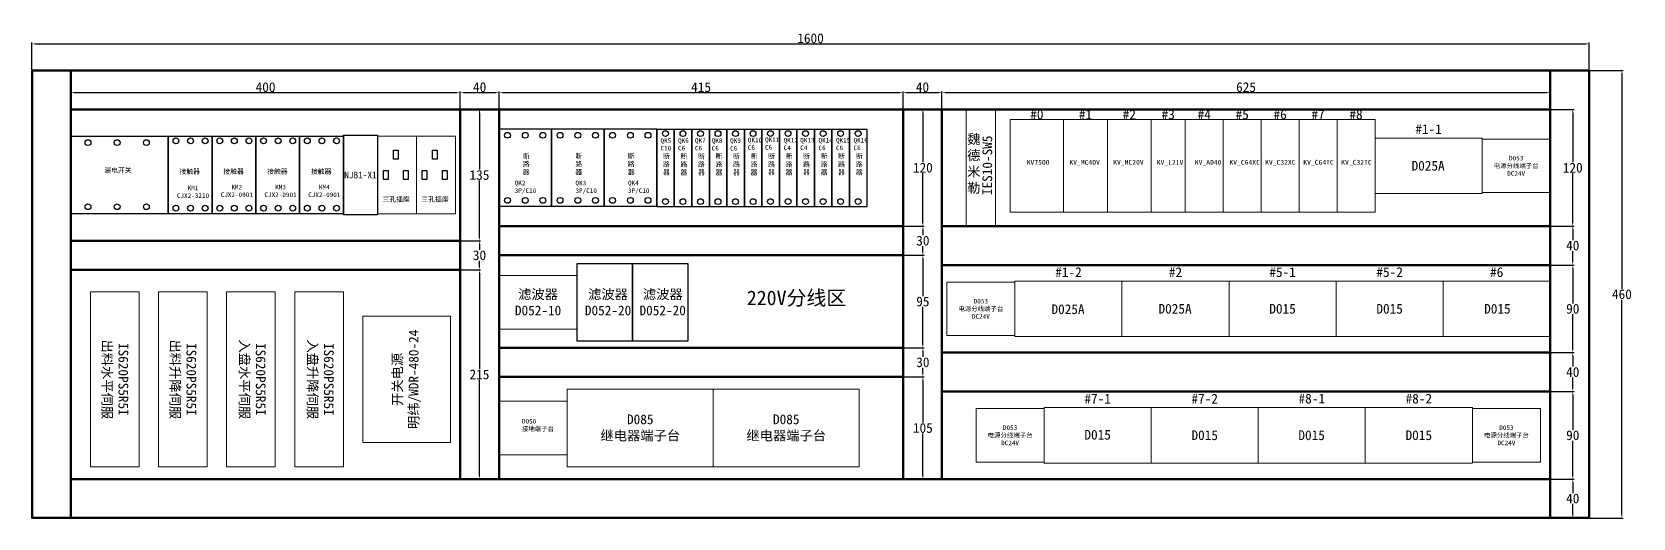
# Model space of a CAD drawing. Header units: millimetres. Extents: x 17734 to 28845, y 9358 to 11073.
# Drawn here: x 17734 to 19379, y 9358 to 9858 of the extents above; entities that cross this region are included whole.
import ezdxf

# ---------------------------------------------------------------- set-up
doc = ezdxf.new("R2010")
doc.units = ezdxf.units.MM
doc.layers.add('1', color=3, linetype='Continuous', lineweight=20)
doc.styles.get("Standard").update_dxf_attribs({"font": ''})
doc.styles.get('Standard').set_extended_font_data('SimSun')
doc.dimstyles.new('ISO-25', dxfattribs={"dimtxt": 10, "dimasz": 3.5, "dimexe": 1.25, "dimexo": 0.625, "dimtad": 1, "dimtih": 1, "dimtoh": 1, "dimtxsty": 'Standard', "dimcen": 2.5, "dimadec": 0, "dimazin": 0, "dimtfac": 1, "dimtmove": 0, "dimatfit": 3, "dimfxl": 1, "dimarcsym": 0})

# ---------------------------------------------------------------- blocks, each defined once
blk = doc.blocks.new('接触器')
blk.add_lwpolyline([(716.1, 855.5), (761.1, 855.5), (761.1, 775.5), (716.1, 775.5)], close=True)
for centre in [(724, 850.7), (739, 850.7), (754, 850.7), (724, 781.5), (739, 781.5), (754, 781.5)]:
    blk.add_circle(centre, 3)
at = {"insert": (727.7, 821.7), "char_height": 5, "width": 34.75, "attachment_point": 1}
blk.add_mtext('{\\fSimSun|b0|i0|c134|p2;接触器}', dxfattribs=at)
blk = doc.blocks.new('漏电开关')
blk.add_lwpolyline([(514.4, 856.4), (614.4, 856.4), (614.4, 776.4), (514.4, 776.4)], close=True)
for centre in [(531.9, 849.7), (561.9, 849.7), (591.9, 849.7), (531.9, 783.8), (561.9, 783.8), (591.9, 783.8)]:
    blk.add_circle(centre, 3)
at = {"insert": (548.7, 823.8), "char_height": 5, "width": 49.439, "attachment_point": 1}
blk.add_mtext('{\\fSimSun|b0|i0|c134|p2;漏电开关}', dxfattribs=at)
blk = doc.blocks.new('3P断路器')
blk.add_lwpolyline([(640, 753.3), (694, 753.3), (694, 673.3), (640, 673.3)], close=True)
for centre in [(648.6, 746.6), (666.9, 746.6), (685, 746.6), (648.6, 679.7), (666.9, 679.7), (685, 679.7)]:
    blk.add_circle(centre, 3)
at = {"insert": (664.3, 727.9), "char_height": 5, "width": 19.001, "attachment_point": 1}
blk.add_mtext('{\\fSimSun|b0|i0|c134|p2;断\\P路\\P器}', dxfattribs=at)
blk = doc.blocks.new('断路器')
blk.add_lwpolyline([(789.7, 855.4), (807.7, 855.4), (807.7, 775.4), (789.7, 775.4)], close=True)
for centre in [(798.6, 850.8), (798.6, 780.9)]:
    blk.add_circle(centre, 3)
at = {"insert": (796.1, 830.1), "char_height": 5, "width": 9.057, "attachment_point": 1}
blk.add_mtext('{\\fSimSun|b0|i0|c134|p2;断\\P路\\P器}', dxfattribs=at)
blk = doc.blocks.new('*D50')
at = {"color": 0, "lineweight": -2}
for p, q in [((17734.2, 9819), (17734.2, 9847)), ((17737.7, 9845.7), (19330.7, 9845.7)), ((19334.2, 9819), (19334.2, 9847))]:
    blk.add_line(p, q, dxfattribs=at)
at = {"color": 0}
for points in [[(17737.7, 9846.3), (17737.7, 9845.1), (17734.2, 9845.7)], [(19330.7, 9846.3), (19330.7, 9845.1), (19334.2, 9845.7)]]:
    blk.add_solid(points, dxfattribs=at)
at = {"layer": 'Defpoints', "color": 0}
for p in [(19334.2, 9845.7), (17734.2, 9818.4), (19334.2, 9818.4)]:
    blk.add_point(p, dxfattribs=at)
at = {"color": 0, "insert": (18534.2, 9851.4), "char_height": 10, "attachment_point": 5}
blk.add_mtext('1600', dxfattribs=at)
blk = doc.blocks.new('*D51')
at = {"color": 0, "lineweight": -2}
for p, q in [((19334.8, 9818.4), (19369.2, 9818.4)), ((19367.9, 9814.9), (19367.9, 9594)), ((19367.9, 9361.9), (19367.9, 9582.8)), ((19334.8, 9358.4), (19369.2, 9358.4))]:
    blk.add_line(p, q, dxfattribs=at)
at = {"color": 0}
for points in [[(19367.3, 9814.9), (19368.5, 9814.9), (19367.9, 9818.4)], [(19367.3, 9361.9), (19368.5, 9361.9), (19367.9, 9358.4)]]:
    blk.add_solid(points, dxfattribs=at)
at = {"layer": 'Defpoints', "color": 0}
for p in [(19334.2, 9818.4), (19334.2, 9358.4), (19367.9, 9358.4)]:
    blk.add_point(p, dxfattribs=at)
at = {"color": 0, "insert": (19367.9, 9588.4), "char_height": 10, "attachment_point": 5}
blk.add_mtext('460', dxfattribs=at)
blk = doc.blocks.new('*D52')
at = {"color": 0, "lineweight": -2}
for p, q in [((17774.2, 9779), (17774.2, 9796.8)), ((17777.7, 9795.6), (18170.7, 9795.6)), ((18174.2, 9779), (18174.2, 9796.8))]:
    blk.add_line(p, q, dxfattribs=at)
at = {"color": 0}
for points in [[(17777.7, 9796.1), (17777.7, 9795), (17774.2, 9795.6)], [(18170.7, 9796.1), (18170.7, 9795), (18174.2, 9795.6)]]:
    blk.add_solid(points, dxfattribs=at)
at = {"layer": 'Defpoints', "color": 0}
for p in [(18174.2, 9795.6), (17774.2, 9778.4), (18174.2, 9778.4)]:
    blk.add_point(p, dxfattribs=at)
at = {"color": 0, "insert": (17974.2, 9801.2), "char_height": 10, "attachment_point": 5}
blk.add_mtext('400', dxfattribs=at)
blk = doc.blocks.new('*D53')
at = {"color": 0, "lineweight": -2}
for p, q in [((18174.2, 9779.7), (18174.2, 9796.8)), ((18177.7, 9795.6), (18210.7, 9795.6)), ((18214.2, 9779), (18214.2, 9796.8))]:
    blk.add_line(p, q, dxfattribs=at)
at = {"color": 0}
for points in [[(18177.7, 9796.1), (18177.7, 9795), (18174.2, 9795.6)], [(18210.7, 9796.1), (18210.7, 9795), (18214.2, 9795.6)]]:
    blk.add_solid(points, dxfattribs=at)
at = {"layer": 'Defpoints', "color": 0}
for p in [(18214.2, 9795.6), (18174.2, 9779), (18214.2, 9778.4)]:
    blk.add_point(p, dxfattribs=at)
at = {"color": 0, "insert": (18194.2, 9801.2), "char_height": 10, "attachment_point": 5}
blk.add_mtext('40', dxfattribs=at)
blk = doc.blocks.new('*D54')
at = {"color": 0, "lineweight": -2}
for p, q in [((18214.2, 9779.7), (18214.2, 9796.8)), ((18217.7, 9795.6), (18625.7, 9795.6)), ((18629.2, 9779.7), (18629.2, 9796.8))]:
    blk.add_line(p, q, dxfattribs=at)
at = {"color": 0}
for points in [[(18217.7, 9796.1), (18217.7, 9795), (18214.2, 9795.6)], [(18625.7, 9796.1), (18625.7, 9795), (18629.2, 9795.6)]]:
    blk.add_solid(points, dxfattribs=at)
at = {"layer": 'Defpoints', "color": 0}
for p in [(18629.2, 9795.6), (18214.2, 9779), (18629.2, 9779)]:
    blk.add_point(p, dxfattribs=at)
at = {"color": 0, "insert": (18421.7, 9801.2), "char_height": 10, "attachment_point": 5}
blk.add_mtext('415', dxfattribs=at)
blk = doc.blocks.new('*D55')
at = {"color": 0, "lineweight": -2}
for p, q in [((18629.2, 9779), (18629.2, 9796.8)), ((18632.7, 9795.6), (18665.7, 9795.6)), ((18669.2, 9779), (18669.2, 9796.8))]:
    blk.add_line(p, q, dxfattribs=at)
at = {"color": 0}
for points in [[(18632.7, 9796.1), (18632.7, 9795), (18629.2, 9795.6)], [(18665.7, 9796.1), (18665.7, 9795), (18669.2, 9795.6)]]:
    blk.add_solid(points, dxfattribs=at)
at = {"layer": 'Defpoints', "color": 0}
for p in [(18669.2, 9795.6), (18629.2, 9778.4), (18669.2, 9778.4)]:
    blk.add_point(p, dxfattribs=at)
at = {"color": 0, "insert": (18649.2, 9801.2), "char_height": 10, "attachment_point": 5}
blk.add_mtext('40', dxfattribs=at)
blk = doc.blocks.new('*D56')
at = {"color": 0, "lineweight": -2}
for p, q in [((18669.2, 9779), (18669.2, 9796.8)), ((18672.7, 9795.6), (19290.7, 9795.6)), ((19294.2, 9779), (19294.2, 9796.8))]:
    blk.add_line(p, q, dxfattribs=at)
at = {"color": 0}
for points in [[(18672.7, 9796.1), (18672.7, 9795), (18669.2, 9795.6)], [(19290.7, 9796.1), (19290.7, 9795), (19294.2, 9795.6)]]:
    blk.add_solid(points, dxfattribs=at)
at = {"layer": 'Defpoints', "color": 0}
for p in [(19294.2, 9795.6), (18669.2, 9778.4), (19294.2, 9778.4)]:
    blk.add_point(p, dxfattribs=at)
at = {"color": 0, "insert": (18981.7, 9801.2), "char_height": 10, "attachment_point": 5}
blk.add_mtext('625', dxfattribs=at)
blk = doc.blocks.new('*D57')
at = {"color": 0, "lineweight": -2}
for p, q in [((18174.8, 9778.4), (18195.2, 9778.4)), ((18194, 9774.9), (18194, 9716.5)), ((18194, 9646.9), (18194, 9705.3)), ((18174.8, 9643.4), (18195.2, 9643.4))]:
    blk.add_line(p, q, dxfattribs=at)
at = {"color": 0}
for points in [[(18193.4, 9774.9), (18194.6, 9774.9), (18194, 9778.4)], [(18193.4, 9646.9), (18194.6, 9646.9), (18194, 9643.4)]]:
    blk.add_solid(points, dxfattribs=at)
at = {"layer": 'Defpoints', "color": 0}
for p in [(18174.2, 9778.4), (18174.2, 9643.4), (18194, 9643.4)]:
    blk.add_point(p, dxfattribs=at)
at = {"color": 0, "insert": (18194, 9710.9), "char_height": 10, "attachment_point": 5}
blk.add_mtext('135', dxfattribs=at)
blk = doc.blocks.new('*D58')
at = {"color": 0, "lineweight": -2}
for p, q in [((18174.8, 9643.4), (18195.2, 9643.4)), ((18194, 9639.9), (18194, 9634)), ((18174.8, 9613.4), (18195.2, 9613.4)), ((18194, 9616.9), (18194, 9622.8))]:
    blk.add_line(p, q, dxfattribs=at)
at = {"color": 0}
for points in [[(18193.4, 9639.9), (18194.6, 9639.9), (18194, 9643.4)], [(18193.4, 9616.9), (18194.6, 9616.9), (18194, 9613.4)]]:
    blk.add_solid(points, dxfattribs=at)
at = {"layer": 'Defpoints', "color": 0}
for p in [(18174.2, 9643.4), (18174.2, 9613.4), (18194, 9613.4)]:
    blk.add_point(p, dxfattribs=at)
at = {"color": 0, "insert": (18194, 9628.4), "char_height": 10, "attachment_point": 5}
blk.add_mtext('30', dxfattribs=at)
blk = doc.blocks.new('*D59')
at = {"color": 0, "lineweight": -2}
for p, q in [((18175.5, 9613.4), (18195.2, 9613.4)), ((18194, 9609.9), (18194, 9511.5)), ((18194, 9401.9), (18194, 9500.3)), ((18175.5, 9398.4), (18195.2, 9398.4))]:
    blk.add_line(p, q, dxfattribs=at)
at = {"color": 0}
for points in [[(18193.4, 9609.9), (18194.6, 9609.9), (18194, 9613.4)], [(18193.4, 9401.9), (18194.6, 9401.9), (18194, 9398.4)]]:
    blk.add_solid(points, dxfattribs=at)
at = {"layer": 'Defpoints', "color": 0}
for p in [(18174.8, 9613.4), (18174.8, 9398.4), (18194, 9398.4)]:
    blk.add_point(p, dxfattribs=at)
at = {"color": 0, "insert": (18194, 9505.9), "char_height": 10, "attachment_point": 5}
blk.add_mtext('215', dxfattribs=at)
blk = doc.blocks.new('*D60')
at = {"color": 0, "lineweight": -2}
for p, q in [((18629.8, 9778.4), (18650.9, 9778.4)), ((18649.6, 9774.9), (18649.6, 9724)), ((18649.6, 9661.9), (18649.6, 9712.8)), ((18629.8, 9658.4), (18650.9, 9658.4))]:
    blk.add_line(p, q, dxfattribs=at)
at = {"color": 0}
for points in [[(18649, 9774.9), (18650.2, 9774.9), (18649.6, 9778.4)], [(18649, 9661.9), (18650.2, 9661.9), (18649.6, 9658.4)]]:
    blk.add_solid(points, dxfattribs=at)
at = {"layer": 'Defpoints', "color": 0}
for p in [(18629.2, 9778.4), (18629.2, 9658.4), (18649.6, 9658.4)]:
    blk.add_point(p, dxfattribs=at)
at = {"color": 0, "insert": (18649.6, 9718.4), "char_height": 10, "attachment_point": 5}
blk.add_mtext('120', dxfattribs=at)
blk = doc.blocks.new('*D61')
at = {"color": 0, "lineweight": -2}
for p, q in [((18630.5, 9658.4), (18650.9, 9658.4)), ((18649.6, 9654.9), (18649.6, 9649)), ((18630.5, 9628.4), (18650.9, 9628.4)), ((18649.6, 9631.9), (18649.6, 9637.8))]:
    blk.add_line(p, q, dxfattribs=at)
at = {"color": 0}
for points in [[(18649, 9654.9), (18650.2, 9654.9), (18649.6, 9658.4)], [(18649, 9631.9), (18650.2, 9631.9), (18649.6, 9628.4)]]:
    blk.add_solid(points, dxfattribs=at)
at = {"layer": 'Defpoints', "color": 0}
for p in [(18629.8, 9658.4), (18629.8, 9628.4), (18649.6, 9628.4)]:
    blk.add_point(p, dxfattribs=at)
at = {"color": 0, "insert": (18649.6, 9643.4), "char_height": 10, "attachment_point": 5}
blk.add_mtext('30', dxfattribs=at)
blk = doc.blocks.new('*D62')
at = {"color": 0, "lineweight": -2}
for p, q in [((18629.8, 9628.4), (18650.9, 9628.4)), ((18649.6, 9624.9), (18649.6, 9586.5)), ((18649.6, 9536.9), (18649.6, 9575.3)), ((18629.8, 9533.4), (18650.9, 9533.4))]:
    blk.add_line(p, q, dxfattribs=at)
at = {"color": 0}
for points in [[(18649, 9624.9), (18650.2, 9624.9), (18649.6, 9628.4)], [(18649, 9536.9), (18650.2, 9536.9), (18649.6, 9533.4)]]:
    blk.add_solid(points, dxfattribs=at)
at = {"layer": 'Defpoints', "color": 0}
for p in [(18629.2, 9628.4), (18629.2, 9533.4), (18649.6, 9533.4)]:
    blk.add_point(p, dxfattribs=at)
at = {"color": 0, "insert": (18649.6, 9580.9), "char_height": 10, "attachment_point": 5}
blk.add_mtext('95', dxfattribs=at)
blk = doc.blocks.new('*D63')
at = {"color": 0, "lineweight": -2}
for p, q in [((18630.5, 9533.4), (18650.9, 9533.4)), ((18649.6, 9529.9), (18649.6, 9524)), ((18649.6, 9506.9), (18649.6, 9512.8)), ((18630.5, 9503.4), (18650.9, 9503.4))]:
    blk.add_line(p, q, dxfattribs=at)
at = {"color": 0}
for points in [[(18649, 9529.9), (18650.2, 9529.9), (18649.6, 9533.4)], [(18649, 9506.9), (18650.2, 9506.9), (18649.6, 9503.4)]]:
    blk.add_solid(points, dxfattribs=at)
at = {"layer": 'Defpoints', "color": 0}
for p in [(18629.8, 9533.4), (18629.8, 9503.4), (18649.6, 9503.4)]:
    blk.add_point(p, dxfattribs=at)
at = {"color": 0, "insert": (18649.6, 9518.4), "char_height": 10, "attachment_point": 5}
blk.add_mtext('30', dxfattribs=at)
blk = doc.blocks.new('*D64')
at = {"color": 0, "lineweight": -2}
for p, q in [((18631.1, 9503.4), (18650.9, 9503.4)), ((18649.6, 9499.9), (18649.6, 9456.5)), ((18649.6, 9401.9), (18649.6, 9445.3)), ((18629.8, 9398.4), (18650.9, 9398.4))]:
    blk.add_line(p, q, dxfattribs=at)
at = {"color": 0}
for points in [[(18649, 9499.9), (18650.2, 9499.9), (18649.6, 9503.4)], [(18649, 9401.9), (18650.2, 9401.9), (18649.6, 9398.4)]]:
    blk.add_solid(points, dxfattribs=at)
at = {"layer": 'Defpoints', "color": 0}
for p in [(18630.5, 9503.4), (18629.2, 9398.4), (18649.6, 9398.4)]:
    blk.add_point(p, dxfattribs=at)
at = {"color": 0, "insert": (18649.6, 9450.9), "char_height": 10, "attachment_point": 5}
blk.add_mtext('105', dxfattribs=at)
blk = doc.blocks.new('*D65')
at = {"color": 0, "lineweight": -2}
for p, q in [((19294.8, 9778.4), (19318.7, 9778.4)), ((19317.4, 9774.9), (19317.4, 9724)), ((19317.4, 9661.9), (19317.4, 9712.8)), ((19294.8, 9658.4), (19318.7, 9658.4))]:
    blk.add_line(p, q, dxfattribs=at)
at = {"color": 0}
for points in [[(19316.8, 9774.9), (19318, 9774.9), (19317.4, 9778.4)], [(19316.8, 9661.9), (19318, 9661.9), (19317.4, 9658.4)]]:
    blk.add_solid(points, dxfattribs=at)
at = {"layer": 'Defpoints', "color": 0}
for p in [(19294.2, 9778.4), (19294.2, 9658.4), (19317.4, 9658.4)]:
    blk.add_point(p, dxfattribs=at)
at = {"color": 0, "insert": (19317.4, 9718.4), "char_height": 10, "attachment_point": 5}
blk.add_mtext('120', dxfattribs=at)
blk = doc.blocks.new('*D66')
at = {"color": 0, "lineweight": -2}
for p, q in [((19294.8, 9658.4), (19318.7, 9658.4)), ((19317.4, 9654.9), (19317.4, 9644)), ((19317.4, 9621.9), (19317.4, 9632.8)), ((19294.8, 9618.4), (19318.7, 9618.4))]:
    blk.add_line(p, q, dxfattribs=at)
at = {"color": 0}
for points in [[(19316.8, 9654.9), (19318, 9654.9), (19317.4, 9658.4)], [(19316.8, 9621.9), (19318, 9621.9), (19317.4, 9618.4)]]:
    blk.add_solid(points, dxfattribs=at)
at = {"layer": 'Defpoints', "color": 0}
for p in [(19294.2, 9658.4), (19294.2, 9618.4), (19317.4, 9618.4)]:
    blk.add_point(p, dxfattribs=at)
at = {"color": 0, "insert": (19317.4, 9638.4), "char_height": 10, "attachment_point": 5}
blk.add_mtext('40', dxfattribs=at)
blk = doc.blocks.new('*D67')
at = {"color": 0, "lineweight": -2}
for p, q in [((19294.8, 9618.4), (19318.7, 9618.4)), ((19317.4, 9614.9), (19317.4, 9579)), ((19317.4, 9531.9), (19317.4, 9567.8)), ((19294.8, 9528.4), (19318.7, 9528.4))]:
    blk.add_line(p, q, dxfattribs=at)
at = {"color": 0}
for points in [[(19316.8, 9614.9), (19318, 9614.9), (19317.4, 9618.4)], [(19316.8, 9531.9), (19318, 9531.9), (19317.4, 9528.4)]]:
    blk.add_solid(points, dxfattribs=at)
at = {"layer": 'Defpoints', "color": 0}
for p in [(19294.2, 9618.4), (19294.2, 9528.4), (19317.4, 9528.4)]:
    blk.add_point(p, dxfattribs=at)
at = {"color": 0, "insert": (19317.4, 9573.4), "char_height": 10, "attachment_point": 5}
blk.add_mtext('90', dxfattribs=at)
blk = doc.blocks.new('*D68')
at = {"color": 0, "lineweight": -2}
for p, q in [((19295.5, 9528.4), (19318.7, 9528.4)), ((19317.4, 9524.9), (19317.4, 9514)), ((19317.4, 9491.9), (19317.4, 9502.8)), ((19294.8, 9488.4), (19318.7, 9488.4))]:
    blk.add_line(p, q, dxfattribs=at)
at = {"color": 0}
for points in [[(19316.8, 9524.9), (19318, 9524.9), (19317.4, 9528.4)], [(19316.8, 9491.9), (19318, 9491.9), (19317.4, 9488.4)]]:
    blk.add_solid(points, dxfattribs=at)
at = {"layer": 'Defpoints', "color": 0}
for p in [(19294.8, 9528.4), (19294.2, 9488.4), (19317.4, 9488.4)]:
    blk.add_point(p, dxfattribs=at)
at = {"color": 0, "insert": (19317.4, 9508.4), "char_height": 10, "attachment_point": 5}
blk.add_mtext('40', dxfattribs=at)
blk = doc.blocks.new('*D69')
at = {"color": 0, "lineweight": -2}
for p, q in [((19294.8, 9488.4), (19318.7, 9488.4)), ((19317.4, 9484.9), (19317.4, 9449)), ((19317.4, 9401.9), (19317.4, 9437.8)), ((19294.8, 9398.4), (19318.7, 9398.4))]:
    blk.add_line(p, q, dxfattribs=at)
at = {"color": 0}
for points in [[(19316.8, 9484.9), (19318, 9484.9), (19317.4, 9488.4)], [(19316.8, 9401.9), (19318, 9401.9), (19317.4, 9398.4)]]:
    blk.add_solid(points, dxfattribs=at)
at = {"layer": 'Defpoints', "color": 0}
for p in [(19294.2, 9488.4), (19294.2, 9398.4), (19317.4, 9398.4)]:
    blk.add_point(p, dxfattribs=at)
at = {"color": 0, "insert": (19317.4, 9443.4), "char_height": 10, "attachment_point": 5}
blk.add_mtext('90', dxfattribs=at)
blk = doc.blocks.new('*D70')
at = {"color": 0, "lineweight": -2}
for p, q in [((19294.8, 9398.4), (19318.7, 9398.4)), ((19317.4, 9394.9), (19317.4, 9384)), ((19317.4, 9361.9), (19317.4, 9372.8)), ((19294.8, 9358.4), (19318.7, 9358.4))]:
    blk.add_line(p, q, dxfattribs=at)
at = {"color": 0}
for points in [[(19316.8, 9394.9), (19318, 9394.9), (19317.4, 9398.4)], [(19316.8, 9361.9), (19318, 9361.9), (19317.4, 9358.4)]]:
    blk.add_solid(points, dxfattribs=at)
at = {"layer": 'Defpoints', "color": 0}
for p in [(19294.2, 9398.4), (19294.2, 9358.4), (19317.4, 9358.4)]:
    blk.add_point(p, dxfattribs=at)
at = {"color": 0, "insert": (19317.4, 9378.4), "char_height": 10, "attachment_point": 5}
blk.add_mtext('40', dxfattribs=at)

msp = doc.modelspace()

# ---------------------------------------------------------------- linework, layer by layer
at = {"color": 1, "lineweight": 50}
for p, q in [((17734.222, 9818.42), (19334.222, 9818.42)), ((17734.222, 9358.42), (17734.222, 9818.42)), ((17774.222, 9358.42), (17774.222, 9818.42)), ((19294.222, 9818.42), (19294.222, 9358.42)), ((19334.222, 9818.42), (19334.222, 9358.42)), ((17774.222, 9778.42), (19294.222, 9778.42)), ((18174.222, 9398.42), (18174.222, 9778.42)), ((18214.222, 9398.42), (18214.222, 9778.42)), ((18629.222, 9778.42), (18629.222, 9398.42)), ((18669.222, 9778.42), (18669.222, 9398.42)), ((18214.222, 9658.42), (18629.222, 9658.42)), ((18669.222, 9658.416), (19294.222, 9658.416)), ((17774.222, 9643.42), (18174.222, 9643.42)), ((18214.222, 9628.42), (18629.222, 9628.42)), ((17774.222, 9613.42), (18174.222, 9613.42)), ((18669.222, 9618.416), (19294.222, 9618.416)), ((18214.222, 9533.423), (18629.222, 9533.423)), ((18669.222, 9528.416), (19294.222, 9528.416)), ((18214.222, 9503.423), (18629.222, 9503.423)), ((18669.222, 9488.416), (19294.222, 9488.416)), ((19294.222, 9398.42), (17774.222, 9398.42)), ((19334.222, 9358.42), (17734.222, 9358.42))]:
    msp.add_line(p, q, dxfattribs=at)
at = {"lineweight": 50}
msp.add_lwpolyline([(17734.222, 9818.42), (19334.222, 9818.42), (19334.222, 9358.42), (17734.222, 9358.42)], close=True, dxfattribs=at)
for points in [[(18054.222, 9751.92), (18089.222, 9751.92), (18089.222, 9669.92), (18054.222, 9669.92)], [(18105.717, 9736.323), (18110.562, 9736.323), (18110.562, 9727.181), (18105.717, 9727.181)], [(18145.717, 9736.323), (18150.562, 9736.323), (18150.562, 9727.181), (18145.717, 9727.181)], [(18095.224, 9715.419), (18100.069, 9715.419), (18100.069, 9706.277), (18095.224, 9706.277)], [(18115.882, 9715.419), (18120.727, 9715.419), (18120.727, 9706.277), (18115.882, 9706.277)], [(18135.224, 9715.419), (18140.069, 9715.419), (18140.069, 9706.277), (18135.224, 9706.277)], [(18155.882, 9715.419), (18160.727, 9715.419), (18160.727, 9706.277), (18155.882, 9706.277)], [(18351.222, 9619.995), (18351.222, 9539.995), (18294.222, 9539.995), (18294.222, 9619.995)], [(18408.222, 9619.995), (18408.222, 9539.995), (18351.222, 9539.995), (18351.222, 9619.995)]]:
    msp.add_lwpolyline(points, close=True)
at = {"layer": '1', "color": 0, "linetype": 'Continuous', "lineweight": 13}
for points in [[(18694.222, 9658.42), (18724.222, 9658.42), (18724.222, 9778.42), (18694.222, 9778.42)], [(18739.222, 9672.916), (18794.222, 9672.916), (18794.222, 9767.916), (18739.222, 9767.916)], [(18794.222, 9672.916), (18839.222, 9672.916), (18839.222, 9767.916), (18794.222, 9767.916)], [(18839.222, 9672.916), (18884.222, 9672.916), (18884.222, 9767.916), (18839.222, 9767.916)], [(18884.222, 9672.916), (18919.222, 9672.916), (18919.222, 9767.916), (18884.222, 9767.916)], [(18919.222, 9672.916), (18958.222, 9672.916), (18958.222, 9767.916), (18919.222, 9767.916)], [(18958.222, 9672.916), (18997.222, 9672.916), (18997.222, 9767.916), (18958.222, 9767.916)], [(18997.222, 9672.916), (19036.222, 9672.916), (19036.222, 9767.916), (18997.222, 9767.916)], [(19036.222, 9672.916), (19075.222, 9672.916), (19075.222, 9767.916), (19036.222, 9767.916)], [(19075.222, 9672.916), (19114.222, 9672.916), (19114.222, 9767.916), (19075.222, 9767.916)], [(18089.222, 9670.92), (18129.222, 9670.92), (18129.222, 9750.92), (18089.222, 9750.92)], [(18129.222, 9670.92), (18169.222, 9670.92), (18169.222, 9750.92), (18129.222, 9750.92)], [(19114.222, 9691.916), (19224.222, 9691.916), (19224.222, 9748.916), (19114.222, 9748.916)], [(19224.222, 9692.916), (19294.222, 9692.916), (19294.222, 9747.916), (19224.222, 9747.916)], [(18214.222, 9552.495), (18294.222, 9552.495), (18294.222, 9607.495), (18214.222, 9607.495)], [(17794.222, 9410.92), (17844.222, 9410.92), (17844.222, 9590.92), (17794.222, 9590.92)], [(17864.222, 9410.92), (17914.222, 9410.92), (17914.222, 9590.92), (17864.222, 9590.92)], [(17934.222, 9410.92), (17984.222, 9410.92), (17984.222, 9590.92), (17934.222, 9590.92)], [(18004.222, 9410.92), (18054.222, 9410.92), (18054.222, 9590.92), (18004.222, 9590.92)], [(18674.222, 9545.916), (18744.222, 9545.916), (18744.222, 9600.916), (18674.222, 9600.916)], [(18744.222, 9544.916), (18854.222, 9544.916), (18854.222, 9601.916), (18744.222, 9601.916)], [(18854.222, 9544.916), (18964.222, 9544.916), (18964.222, 9601.916), (18854.222, 9601.916)], [(18964.222, 9544.916), (19074.222, 9544.916), (19074.222, 9601.916), (18964.222, 9601.916)], [(19074.222, 9544.916), (19184.222, 9544.916), (19184.222, 9601.916), (19074.222, 9601.916)], [(19184.222, 9544.916), (19294.222, 9544.916), (19294.222, 9601.916), (19184.222, 9601.916)], [(18074.222, 9435.92), (18164.222, 9435.92), (18164.222, 9565.92), (18074.222, 9565.92)], [(18214.222, 9423.422), (18284.222, 9423.422), (18284.222, 9478.422), (18214.222, 9478.422)], [(18284.222, 9410.922), (18434.222, 9410.922), (18434.222, 9490.922), (18284.222, 9490.922)], [(18434.222, 9410.922), (18584.222, 9410.922), (18584.222, 9490.922), (18434.222, 9490.922)], [(18704.222, 9415.92), (18774.222, 9415.92), (18774.222, 9470.92), (18704.222, 9470.92)], [(18774.222, 9414.92), (18884.222, 9414.92), (18884.222, 9471.92), (18774.222, 9471.92)], [(18884.222, 9414.92), (18994.222, 9414.92), (18994.222, 9471.92), (18884.222, 9471.92)], [(18994.222, 9414.92), (19104.222, 9414.92), (19104.222, 9471.92), (18994.222, 9471.92)], [(19104.222, 9414.92), (19214.222, 9414.92), (19214.222, 9471.92), (19104.222, 9471.92)], [(19214.222, 9415.92), (19284.222, 9415.92), (19284.222, 9470.92), (19214.222, 9470.92)]]:
    msp.add_lwpolyline(points, close=True, dxfattribs=at)

# ---------------------------------------------------------------- block references
at = {"color": 0, "lineweight": -2}
for name, p in [('3P断路器', (17574.174, 9005.154)), ('3P断路器', (17628.174, 9005.154)), ('3P断路器', (17682.174, 9005.154)), ('断路器', (17586.501, 8902.71)), ('断路器', (17604.501, 8902.685)), ('断路器', (17622.501, 8902.685)), ('断路器', (17640.501, 8902.685)), ('断路器', (17658.501, 8902.685)), ('断路器', (17676.501, 8902.685)), ('断路器', (17694.472, 8902.71)), ('断路器', (17712.472, 8902.71)), ('断路器', (17730.472, 8902.71)), ('断路器', (17748.472, 8902.71)), ('断路器', (17766.472, 8902.71)), ('断路器', (17784.472, 8902.71)), ('漏电开关', (17259.842, 8894.525)), ('接触器', (17158.131, 8895.374)), ('接触器', (17203.131, 8895.374)), ('接触器', (17248.131, 8895.374)), ('接触器', (17293.131, 8895.374))]:
    msp.add_blockref(name, p, dxfattribs=at)

# ---------------------------------------------------------------- texts
for s, insert, char_height, width, attachment_point in [('#0', (18766.722, 9773.139), 10, 24.68857, 5), ('#1', (18816.722, 9773.139), 10, 24.68857, 5), ('#2', (18861.722, 9773.139), 10, 24.68857, 5), ('#3', (18901.722, 9773.139), 10, 24.68857, 5), ('#4', (18938.722, 9773.139), 10, 24.68857, 5), ('#5', (18977.722, 9773.139), 10, 24.68857, 5), ('#6', (19016.722, 9773.139), 10, 24.68857, 5), ('#7', (19055.722, 9773.139), 10, 24.68857, 5), ('#8', (19094.722, 9773.139), 10, 24.68857, 5), ('#1-1', (19169.222, 9758.05), 10, 32.83235, 5), ('KV7500', (18756.301, 9726.505), 5, 35, 1), ('KV_MC40V', (18800.191, 9726.505), 5, 44.80063, 1), ('KV_MC20V', (18845.191, 9726.505), 5, 44.80063, 1), ('KV_L21V', (18889.933, 9726.505), 5, 35, 1), ('KV_AD40', (18929.076, 9726.505), 5, 35, 1), ('KV_C64XC ', (18964.646, 9726.505), 5, 40.69214, 1), ('KV_C32XC', (19001.292, 9726.505), 5, 35, 1), ('KV_C64TC', (19040.494, 9726.505), 5, 35, 1), ('KV_C32TC', (19079.494, 9726.505), 5, 35, 1), ('\\pi37.528;D025A', (19114.222, 9720.416), 10, 110, 4), ('NJB1-X1', (18071.722, 9710.92), 7, 35, 5), ('{\\fSimSun|b0|i0|c134|p2;三孔插座}', (18094.373, 9688.494), 5, 35, 1), ('{\\fSimSun|b0|i0|c134|p2;三孔插座}', (18134.373, 9688.494), 5, 35, 1), ('#1-2', (18799.222, 9611.05), 10, 32.83235, 5), ('#2', (18909.222, 9611.05), 10, 32.83235, 5), ('#5-1', (19019.222, 9611.05), 10, 32.83235, 5), ('#5-2', (19129.222, 9611.05), 10, 32.83235, 5), ('#6', (19239.222, 9611.05), 10, 32.83235, 5), ('滤波器\\PD052-10', (18254.222, 9579.995), 10, 80, 5), (' 滤波器\\P D052-20', (18322.722, 9579.995), 10, 57, 5), ('\\pi3.9167; 滤波器\\P\\pi0.41667; D052-20', (18351.222, 9579.995), 10, 57, 4), ('220V分线区', (18468.677, 9592.165), 15, 157.20515, 1), ('\\pi37.528;D025A', (18744.222, 9572.916), 10, 110, 4), ('\\pi37.528;D025A', (18854.222, 9573.416), 10, 110, 4), ('\\pi41.389;D015', (18964.222, 9573.416), 10, 110, 4), ('\\pi41.389;D015', (19074.222, 9573.416), 10, 110, 4), ('\\pi42.149;D015', (19184.222, 9573.416), 10, 111.52092, 4), ('#7-1', (18829.222, 9481.054), 10, 32.83235, 5), ('#7-2', (18939.222, 9481.054), 10, 32.83235, 5), ('#8-1', (19049.222, 9481.054), 10, 32.83235, 5), ('#8-2', (19159.222, 9481.054), 10, 32.83235, 5), ('\\pi41.389;D015', (18774.222, 9443.92), 10, 110, 4), ('\\pi41.389;D015', (18884.222, 9443.42), 10, 110, 4), ('\\pi41.282;D015', (18994.222, 9443.42), 10, 109.78614, 4), ('\\pi41.389;D015', (19104.222, 9443.42), 10, 110, 4)]:
    msp.add_mtext(s, dxfattribs=dict(insert=insert, char_height=char_height, width=width, attachment_point=attachment_point))
for s, insert, char_height, width, attachment_point in [('QK5\\PC10', (18380.024, 9748.738), 4.7064, 18, 1), ('QK6\\PC6', (18398.024, 9748.713), 4.7064, 18, 1), ('QK7\\PC6', (18415.407, 9748.788), 4.7064, 18, 1), ('QK8\\PC6', (18432.595, 9748.715), 4.7064, 18, 1), ('QK9\\PC6', (18451.523, 9748.644), 4.7064, 18, 1), ('QK10\\PC6', (18469.701, 9749.321), 4.7064, 18, 1), ('QK11\\PC6', (18487.442, 9749.594), 4.7064, 18, 1), ('QK12\\PC4', (18506.576, 9749.091), 4.7064, 18, 1), ('QK13\\PC4', (18523.57, 9749.144), 4.7064, 18, 1), ('QK14\\PC6', (18542.349, 9749.05), 4.7064, 18, 1), ('QK15\\PC6', (18560.349, 9749.05), 4.7064, 18, 1), ('QK16\\PC6', (18578.349, 9749.05), 4.7064, 18, 1), ('魏\\P德\\P米\\P勒', (18695.118, 9752.778), 10, 60, 1), ('D053\\P电源分线端子台\\PDC24V', (19259.222, 9720.416), 4.7064, 70, 5), ('   KM1\\PCJX2-3210', (17883.099, 9699.989), 4.7064, 31.28407, 1), ('   KM2\\PCJX2-0901', (17928.025, 9700.904), 4.7064, 31.28407, 1), ('   KM3\\PCJX2-0901', (17973.025, 9700.904), 4.7064, 31.28407, 1), ('   KM4\\PCJX2-0901', (18018.025, 9700.904), 4.7064, 31.28407, 1), ('QK2\\P3P/C10', (18230.213, 9705.111), 4.7064, 31.28407, 1), ('QK3\\P3P/C10', (18292.613, 9705.111), 4.7064, 31.28407, 1), ('QK4\\P3P/C10', (18346.613, 9705.111), 4.7064, 31.28407, 1), ('D053\\P电源分线端子台\\PDC24V', (18709.222, 9573.416), 4.7064, 70, 5), ('D050\\P接地端子台', (18237.668, 9460.244), 4.7064, 65, 1), ('D085\\P继电器端子台', (18359.222, 9450.922), 10, 150, 5), ('D085\\P继电器端子台', (18509.222, 9450.922), 10, 150, 5), ('D053\\P电源分线端子台\\PDC24V', (18739.222, 9443.42), 4.7064, 70, 5), ('D053\\P电源分线端子台\\PDC24V', (19249.222, 9443.42), 4.7064, 70, 5)]:
    msp.add_mtext(s, dxfattribs=dict(at, insert=insert, char_height=char_height, width=width, attachment_point=attachment_point))
at = {"color": 0, "lineweight": -2, "char_height": 10, "rotation": 90}
for s, insert, width, attachment_point in [('IES10-SW5', (18710.792, 9690.255), 60, 1), ('开关电源\\P明纬/WDR-480-24', (18119.222, 9500.92), 130, 5)]:
    msp.add_mtext(s, dxfattribs=dict(at, insert=insert, width=width, attachment_point=attachment_point))
at = {"char_height": 10, "width": 180, "attachment_point": 5, "rotation": 270}
for s, insert in [('IS620PS5R5I\\P出料水平伺服', (17819.222, 9500.92)), ('IS620PS5R5I\\P出料升降伺服', (17889.1, 9500.92)), ('IS620PS5R5I\\P入盘水平伺服', (17960.351, 9500.92)), ('IS620PS5R5I\\P入盘升降伺服', (18030.301, 9500.92))]:
    msp.add_mtext(s, dxfattribs=dict(at, insert=insert))

# ---------------------------------------------------------------- dimensions: what is measured, and where the dimension line sits
for base, p1, p2, picture, middle in [((19334.222, 9845.727), (17734.222, 9818.42), (19334.222, 9818.42), '*D50', (18534.222, 9851.352)), ((18174.222, 9795.555), (17774.222, 9778.42), (18174.222, 9778.42), '*D52', (17974.222, 9801.18)), ((18214.222, 9795.555), (18174.222, 9779.045), (18214.222, 9778.42), '*D53', (18194.222, 9801.18)), ((18629.222, 9795.555), (18214.222, 9779.045), (18629.222, 9779.045), '*D54', (18421.722, 9801.18)), ((18669.222, 9795.555), (18629.222, 9778.42), (18669.222, 9778.42), '*D55', (18649.222, 9801.18)), ((19294.222, 9795.555), (18669.222, 9778.42), (19294.222, 9778.42), '*D56', (18981.722, 9801.18))]:
    dim = msp.add_linear_dim(base=base, p1=p1, p2=p2, dimstyle='ISO-25')
    dim.commit()
    dim.dimension.update_dxf_attribs({"geometry": picture, "text_midpoint": middle})
for base, p1, p2, picture, middle in [((19367.92, 9358.42), (19334.222, 9818.42), (19334.222, 9358.42), '*D51', (19367.92, 9588.42)), ((18193.976, 9643.42), (18174.222, 9778.42), (18174.222, 9643.42), '*D57', (18193.976, 9710.92)), ((18649.61, 9658.42), (18629.222, 9778.42), (18629.222, 9658.42), '*D60', (18649.61, 9718.42)), ((19317.411, 9658.416), (19294.222, 9778.42), (19294.222, 9658.416), '*D65', (19317.411, 9718.418)), ((18649.61, 9628.42), (18629.847, 9658.42), (18629.847, 9628.42), '*D61', (18649.61, 9643.42)), ((19317.411, 9618.416), (19294.222, 9658.416), (19294.222, 9618.416), '*D66', (19317.411, 9638.416)), ((18193.976, 9613.42), (18174.222, 9643.42), (18174.222, 9613.42), '*D58', (18193.976, 9628.42)), ((18649.61, 9533.423), (18629.222, 9628.42), (18629.222, 9533.423), '*D62', (18649.61, 9580.922)), ((18193.976, 9398.42), (18174.847, 9613.42), (18174.847, 9398.42), '*D59', (18193.976, 9505.92)), ((19317.411, 9528.416), (19294.222, 9618.416), (19294.222, 9528.416), '*D67', (19317.411, 9573.416)), ((18649.61, 9503.423), (18629.847, 9533.423), (18629.847, 9503.423), '*D63', (18649.61, 9518.423)), ((19317.411, 9488.416), (19294.847, 9528.416), (19294.222, 9488.416), '*D68', (19317.411, 9508.416)), ((18649.61, 9398.42), (18630.472, 9503.423), (18629.222, 9398.42), '*D64', (18649.61, 9450.922)), ((19317.411, 9398.42), (19294.222, 9488.416), (19294.222, 9398.42), '*D69', (19317.411, 9443.418)), ((19317.411, 9358.42), (19294.222, 9398.42), (19294.222, 9358.42), '*D70', (19317.411, 9378.42))]:
    dim = msp.add_linear_dim(base=base, p1=p1, p2=p2, angle=90, dimstyle='ISO-25')
    dim.commit()
    dim.dimension.update_dxf_attribs({"geometry": picture, "text_midpoint": middle})

doc.saveas('drawing.dxf')
